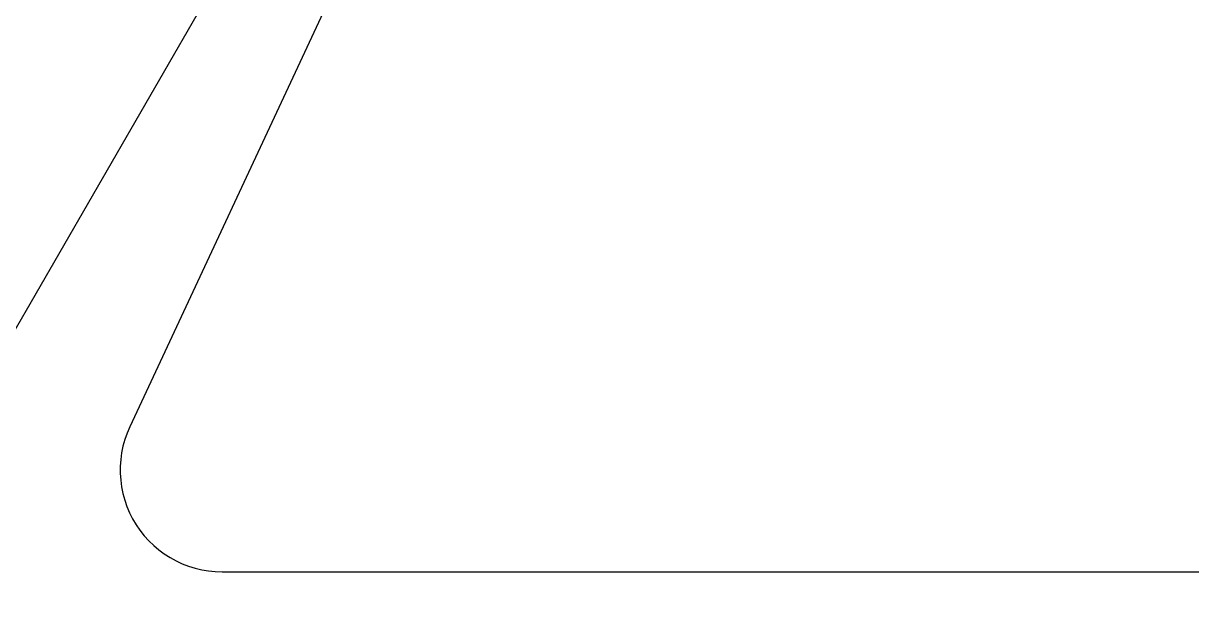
# Model space of a CAD drawing. Extents: x -22.1 to 21.9, y -13.2 to 13.2.
# Drawn here: x 10.696 to 12.05, y 4.084 to 4.772 of the extents above; entities that cross this region are included whole.
import ezdxf

# ---------------------------------------------------------------- set-up
doc = ezdxf.new("R2010")
doc.units = 0
doc.header["$MEASUREMENT"] = 0
doc.layers.get('0').update_dxf_attribs({"linetype": 'CONTINUOUS'})

msp = doc.modelspace()

# ---------------------------------------------------------------- linework, layer by layer
for p, q in [((11.6898, 6.1721), (10.8188, 4.3042)), ((10.9869, 4.9386), (7.1754, -1.6631)), ((10.8157, 4.2969), (10.8131, 4.2895)), ((10.8188, 4.3042), (10.8157, 4.2969)), ((10.811, 4.2819), (10.8094, 4.2741)), ((10.8131, 4.2895), (10.811, 4.2819)), ((10.8083, 4.2663), (10.8078, 4.2584)), ((10.8094, 4.2741), (10.8083, 4.2663)), ((10.8078, 4.2584), (10.8078, 4.2505)), ((10.8078, 4.2505), (10.8083, 4.2426)), ((10.8083, 4.2426), (10.8093, 4.2348)), ((10.8093, 4.2348), (10.8109, 4.227)), ((10.8109, 4.227), (10.813, 4.2194)), ((10.813, 4.2194), (10.8156, 4.212)), ((10.8156, 4.212), (10.8187, 4.2047)), ((10.8187, 4.2047), (10.8222, 4.1976)), ((10.8222, 4.1976), (10.8262, 4.1908)), ((10.8262, 4.1908), (10.8307, 4.1843)), ((10.8307, 4.1843), (10.8356, 4.1781)), ((10.8356, 4.1781), (10.8409, 4.1722)), ((10.8409, 4.1722), (10.8466, 4.1667)), ((10.8466, 4.1667), (10.8526, 4.1616)), ((10.8526, 4.1616), (10.8589, 4.1569)), ((10.8589, 4.1569), (10.8656, 4.1527)), ((10.8656, 4.1527), (10.8725, 4.1489)), ((10.8725, 4.1489), (10.8797, 4.1456)), ((10.8797, 4.1456), (10.8871, 4.1427)), ((10.8871, 4.1427), (10.8946, 4.1404)), ((10.8946, 4.1404), (10.9023, 4.1385)), ((10.9023, 4.1385), (10.9101, 4.1372)), ((10.9101, 4.1372), (10.9179, 4.1364)), ((10.9179, 4.1364), (10.9258, 4.1362)), ((10.9258, 4.1362), (12.1277, 4.1362))]:
    msp.add_line(p, q)

doc.saveas('drawing.dxf')
